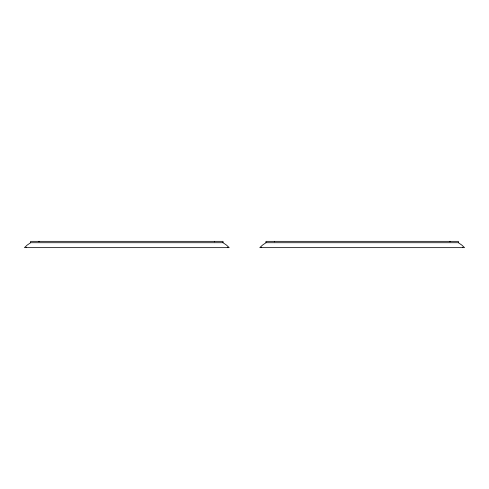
<?xml version="1.0" encoding="UTF-8"?>
<svg xmlns="http://www.w3.org/2000/svg" width="489" height="489" viewBox="0 0 489 489"><rect width="100%" height="100%" fill="white"/><g stroke="black" fill="none" stroke-linecap="round" stroke-linejoin="round"><path stroke-width="0.73" d="M30.636 242.721L27.121 245.13L24.462 247.642L229.2 247.654L226.529 245.13L223.015 242.721L30.636 242.721L30.636 241.346L223.015 241.346L223.015 242.721M265.985 242.721L262.471 245.13L259.806 247.642L464.55 247.654L461.879 245.13L458.364 242.721L265.985 242.721L265.985 241.346L458.364 241.346L458.364 242.721M462.673 247.183L462.673 247.654M449.99 241.346L449.99 241.866M274.36 241.346L274.36 241.866M261.676 247.183L261.676 247.654M227.324 247.183L227.324 247.654M214.64 241.346L214.64 241.866M39.01 241.346L39.01 241.866M26.327 247.183L26.327 247.654"/></g></svg>
